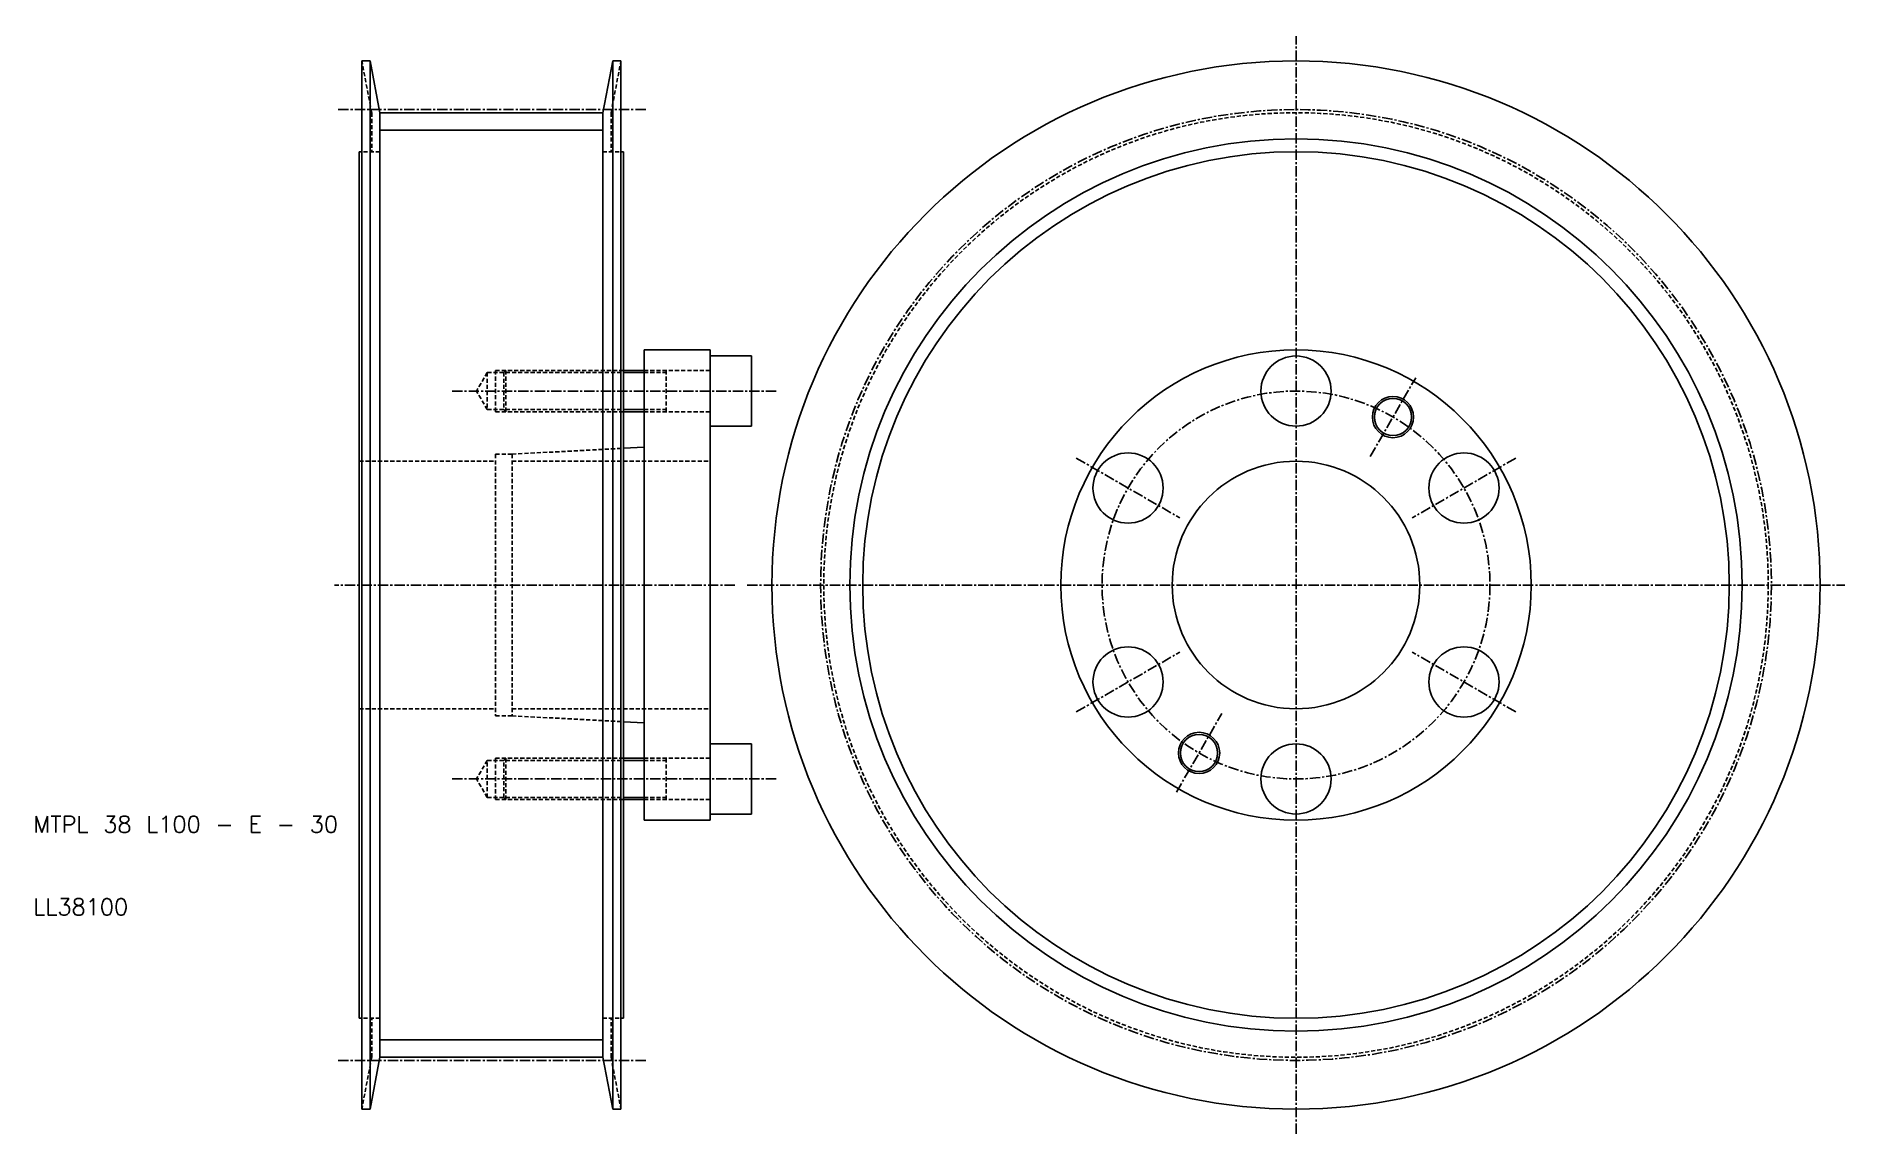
# Model space of a CAD drawing. Extents: x 4 to 224, y -16 to 116.
import ezdxf

# ---------------------------------------------------------------- set-up
doc = ezdxf.new("R2010")
doc.units = 0
doc.linetypes.add('CENTER', pattern=[2, 1.25, -0.25, 0.25, -0.25])
doc.linetypes.add('DASHED', pattern=[0.75, 0.5, -0.25])
doc.layers.get('0').update_dxf_attribs({"linetype": 'CONTINUOUS'})
doc.layers.add('CENTER', color=1, linetype='CENTER')
doc.styles.get("Standard").update_dxf_attribs({"font": 'txt.shx'})

msp = doc.modelspace()

# ---------------------------------------------------------------- linework, layer by layer
for p, q in [((44.8, 113.5), (43.8, 113.5)), ((43.8, 113.5), (43.8, -13.5)), ((46, 107.225), (44.8, 113.5)), ((44.8, 113.5), (44.8, -13.5)), ((73, 107.225), (74.2, 113.5)), ((74.2, 113.5), (75.2, 113.5)), ((74.2, 113.5), (74.2, -13.5)), ((75.2, 113.5), (75.2, -13.5)), ((46, 107.225), (46, -7.225)), ((73, 107.225), (46, 107.225)), ((73, 107.225), (73, -7.225)), ((43.8, 102.5), (43.5, 102.5)), ((43.5, 102.5), (43.5, -2.5)), ((75.2, 102.5), (75.5, 102.5)), ((75.5, 102.5), (75.5, -2.5)), ((43.8, -2.5), (43.5, -2.5)), ((75.2, -2.5), (75.5, -2.5)), ((46, -7.225), (44.8, -13.5)), ((73, -7.225), (46, -7.225)), ((73, -7.225), (74.2, -13.5)), ((44.8, -13.5), (43.8, -13.5)), ((74.2, -13.5), (75.2, -13.5))]:
    msp.add_line(p, q)
at = {"color": 3, "linetype": 'DASHED'}
for p, q in [((45, 107.225), (43.8, 113.5)), ((74, 107.225), (75.2, 113.5)), ((45, 107.225), (45, 102.5)), ((74, 107.225), (74, 102.5)), ((46, 102.5), (43.8, 102.5)), ((73, 102.5), (75.2, 102.5)), ((59, 75.75), (57.700962, 73.5)), ((59, 75.75), (75.5, 75.75)), ((59, 75.75), (59, 71.25)), ((75.5, 76), (60, 76)), ((60, 76), (60, 71)), ((61.25, 76), (61, 75.75)), ((61, 75.75), (61, 71.25)), ((61.25, 76), (61.25, 71)), ((86, 76), (78, 76)), ((78, 75.75), (80.666667, 75.75)), ((80.666667, 76), (80.666667, 71)), ((59, 71.25), (57.700962, 73.5)), ((59, 71.25), (75.5, 71.25)), ((75.5, 71), (60, 71)), ((61.25, 71), (61, 71.25)), ((78, 71.25), (80.666667, 71.25)), ((86, 71), (78, 71)), ((60, 65.85), (60, 34.15)), ((60, 65.85), (62, 65.85)), ((62, 65.85), (75.5, 66.567187)), ((62, 65.85), (62, 34.15)), ((43.5, 65), (60, 65)), ((62, 65), (86, 65)), ((43.5, 35), (60, 35)), ((60, 34.15), (62, 34.15)), ((62, 35), (86, 35)), ((62, 34.15), (75.5, 33.432812)), ((59, 28.75), (57.700962, 26.5)), ((59, 28.75), (75.5, 28.75)), ((59, 24.25), (59, 28.75)), ((75.5, 29), (60, 29)), ((60, 24), (60, 29)), ((61.25, 29), (61, 28.75)), ((61, 24.25), (61, 28.75)), ((61.25, 24), (61.25, 29)), ((86, 29), (78, 29)), ((78, 28.75), (80.666667, 28.75)), ((80.666667, 24), (80.666667, 29)), ((59, 24.25), (57.700962, 26.5)), ((59, 24.25), (75.5, 24.25)), ((61.25, 24), (61, 24.25)), ((78, 24.25), (80.666667, 24.25)), ((75.5, 24), (60, 24)), ((86, 24), (78, 24)), ((46, -2.5), (43.8, -2.5)), ((45, -7.225), (45, -2.5)), ((73, -2.5), (75.2, -2.5)), ((74, -7.225), (74, -2.5)), ((45, -7.225), (43.8, -13.5)), ((74, -7.225), (75.2, -13.5))]:
    msp.add_line(p, q, dxfattribs=at)
at = {"color": 3}
for p, q in [((73, 105.095), (46, 105.095)), ((73, -5.095), (46, -5.095))]:
    msp.add_line(p, q, dxfattribs=at)
at = {"color": 7, "linetype": 'CONTINUOUS'}
for p, q in [((78, 78.5), (78, 21.5)), ((78, 78.5), (86, 78.5)), ((86, 78.5), (86, 21.5)), ((86, 77.75), (91, 77.75)), ((91, 77.75), (91, 69.25)), ((78, 76), (75.5, 76)), ((78, 71), (75.5, 71)), ((86, 69.25), (91, 69.25)), ((86, 69.25), (91, 69.25)), ((78, 66.7), (75.5, 66.567187)), ((78, 33.3), (75.5, 33.432812)), ((86, 30.75), (91, 30.75)), ((86, 30.75), (91, 30.75)), ((91, 22.25), (91, 30.75)), ((78, 29), (75.5, 29)), ((78, 24), (75.5, 24)), ((86, 22.25), (91, 22.25)), ((78, 21.5), (86, 21.5))]:
    msp.add_line(p, q, dxfattribs=at)
at = {"color": 3, "linetype": 'CONTINUOUS'}
for p, q in [((78, 75.75), (75.5, 75.75)), ((78, 71.25), (75.5, 71.25)), ((78, 28.75), (75.5, 28.75)), ((78, 24.25), (75.5, 24.25))]:
    msp.add_line(p, q, dxfattribs=at)
for radius in [63.5, 52.5]:
    msp.add_circle((157, 50), radius)
at = {"color": 3, "linetype": 'DASHED'}
msp.add_circle((157, 50), 57.225, dxfattribs=at)
at = {"color": 3}
msp.add_circle((157, 50), 54.065, dxfattribs=at)
at = {"color": 7, "linetype": 'CONTINUOUS'}
for centre, radius in [((157, 50), 28.5), ((157, 50), 28.5), ((157, 73.5), 4.25), ((168.75, 70.351597), 2.25), ((136.648403, 61.75), 4.25), ((177.351597, 61.75), 4.25), ((157, 50), 15), ((136.648403, 38.25), 4.25), ((177.351597, 38.25), 4.25), ((145.25, 29.648403), 2.25), ((157, 26.5), 4.25)]:
    msp.add_circle(centre, radius, dxfattribs=at)
at = {"color": 3, "linetype": 'CONTINUOUS'}
for centre in [(168.75, 70.351597), (145.25, 29.648403)]:
    msp.add_circle(centre, 2.5, dxfattribs=at)
at = {"layer": 'CENTER', "color": 1, "linetype": 'CENTER'}
for p, q in [((157, -16.5), (157, 116.5)), ((78.2, 107.605), (40.8, 107.605)), ((166, 65.588457), (171.5, 75.114737)), ((94, 73.5), (54.700962, 73.5)), ((130.369719, 65.375), (142.927087, 58.125)), ((183.630281, 65.375), (171.072913, 58.125)), ((89, 50), (40.5, 50)), ((90.5, 50), (223.5, 50)), ((130.369719, 34.625), (142.927087, 41.875)), ((183.630281, 34.625), (171.072913, 41.875)), ((142.5, 24.885263), (148, 34.411543)), ((94, 26.5), (54.700962, 26.5)), ((78.2, -7.605), (40.8, -7.605))]:
    msp.add_line(p, q, dxfattribs=at)
for radius in [57.605, 23.5]:
    msp.add_circle((157, 50), radius, dxfattribs=at)

# ---------------------------------------------------------------- texts
for s, p in [('MTPL 38 L100 - E - 30', (4, 20)), ('LL38100', (4, 10))]:
    msp.add_text(s, height=2).set_placement(p)

doc.saveas('drawing.dxf')
